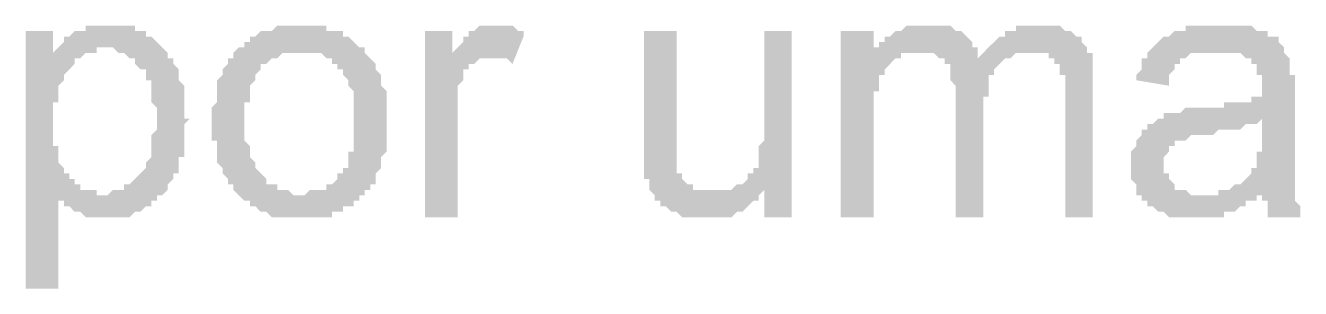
# Model space of a CAD drawing. Header units: millimetres. Extents: x 3949 to 6037, y -1956 to 1273.
# Drawn here: x 4931.43 to 4942.8, y -1666.78 to -1664.44 of the extents above; entities that cross this region are included whole.
import ezdxf

# ---------------------------------------------------------------- set-up
doc = ezdxf.new("R2010")
doc.units = ezdxf.units.MM
doc.layers.add('PADRÃO DE ENTRADA', color=7, linetype='Continuous', lineweight=0)

msp = doc.modelspace()

# ---------------------------------------------------------------- hatches: boundary and pattern name
at = {"layer": 'PADRÃO DE ENTRADA', "transparency": 33554559}
h = msp.add_hatch(color=7, dxfattribs=at)
h.paths.add_polyline_path([(4931.429, -1666.785), (4931.429, -1664.49), (4931.673, -1664.49), (4931.673, -1664.685), (4931.722, -1664.636), (4931.722, -1664.636), (4931.771, -1664.588), (4931.771, -1664.588), (4931.771, -1664.539), (4931.82, -1664.539), (4931.82, -1664.539), (4931.868, -1664.49), (4931.868, -1664.49), (4931.917, -1664.49), (4931.966, -1664.49), (4931.966, -1664.441), (4932.015, -1664.441), (4932.015, -1664.441), (4932.064, -1664.441), (4932.112, -1664.441), (4932.112, -1664.441), (4932.161, -1664.441), (4932.161, -1664.441), (4932.21, -1664.441), (4932.21, -1664.441), (4932.259, -1664.441), (4932.308, -1664.441), (4932.308, -1664.441), (4932.357, -1664.441), (4932.405, -1664.441), (4932.405, -1664.49), (4932.454, -1664.49), (4932.454, -1664.49), (4932.503, -1664.49), (4932.503, -1664.539), (4932.552, -1664.539), (4932.552, -1664.539), (4932.601, -1664.588), (4932.601, -1664.588), (4932.649, -1664.636), (4932.649, -1664.636), (4932.698, -1664.685), (4932.698, -1664.685), (4932.698, -1664.734), (4932.747, -1664.734), (4932.747, -1664.783), (4932.747, -1664.783), (4932.796, -1664.832), (4932.796, -1664.832), (4932.796, -1664.881), (4932.796, -1664.929), (4932.796, -1664.929), (4932.845, -1664.978), (4932.845, -1664.978), (4932.845, -1665.027), (4932.845, -1665.076), (4932.845, -1665.076), (4932.845, -1665.125), (4932.845, -1665.173), (4932.845, -1665.173), (4932.845, -1665.222), (4932.845, -1665.271), (4932.894, -1665.271), (4932.894, -1665.271), (4932.845, -1665.32), (4932.845, -1665.369), (4932.845, -1665.369), (4932.845, -1665.418), (4932.845, -1665.466), (4932.845, -1665.466), (4932.845, -1665.515), (4932.845, -1665.564), (4932.845, -1665.564), (4932.845, -1665.613), (4932.796, -1665.613), (4932.796, -1665.662), (4932.796, -1665.71), (4932.796, -1665.71), (4932.796, -1665.759), (4932.747, -1665.759), (4932.747, -1665.808), (4932.747, -1665.808), (4932.698, -1665.857), (4932.698, -1665.906), (4932.698, -1665.906), (4932.649, -1665.955), (4932.649, -1665.955), (4932.601, -1665.955), (4932.601, -1666.003), (4932.552, -1666.003), (4932.552, -1666.052), (4932.503, -1666.052), (4932.503, -1666.052), (4932.503, -1666.052), (4932.454, -1666.101), (4932.405, -1666.101), (4932.405, -1666.101), (4932.357, -1666.15), (4932.357, -1666.15), (4932.308, -1666.15), (4932.259, -1666.15), (4932.259, -1666.15), (4932.21, -1666.15), (4932.161, -1666.15), (4932.161, -1666.15), (4932.161, -1666.15), (4932.112, -1666.15), (4932.064, -1666.15), (4932.064, -1666.15), (4932.015, -1666.15), (4931.966, -1666.15), (4931.966, -1666.15), (4931.917, -1666.101), (4931.917, -1666.101), (4931.917, -1666.101), (4931.868, -1666.101), (4931.82, -1666.052), (4931.82, -1666.052), (4931.771, -1666.052), (4931.771, -1666.003), (4931.722, -1666.003), (4931.722, -1665.955), (4931.722, -1665.955), (4931.722, -1666.785)], flags=0)
h.paths.add_polyline_path([(4931.673, -1665.32), (4931.673, -1665.369), (4931.673, -1665.369), (4931.673, -1665.418), (4931.673, -1665.466), (4931.673, -1665.515), (4931.722, -1665.515), (4931.722, -1665.564), (4931.722, -1665.564), (4931.722, -1665.613), (4931.722, -1665.662), (4931.722, -1665.662), (4931.771, -1665.71), (4931.771, -1665.71), (4931.771, -1665.759), (4931.82, -1665.759), (4931.82, -1665.759), (4931.82, -1665.808), (4931.868, -1665.808), (4931.868, -1665.857), (4931.917, -1665.857), (4931.917, -1665.906), (4931.966, -1665.906), (4931.966, -1665.906), (4932.015, -1665.906), (4932.064, -1665.906), (4932.064, -1665.955), (4932.112, -1665.955), (4932.112, -1665.955), (4932.161, -1665.955), (4932.21, -1665.906), (4932.21, -1665.906), (4932.259, -1665.906), (4932.259, -1665.906), (4932.308, -1665.906), (4932.308, -1665.857), (4932.357, -1665.857), (4932.357, -1665.857), (4932.405, -1665.808), (4932.405, -1665.808), (4932.454, -1665.759), (4932.454, -1665.759), (4932.503, -1665.71), (4932.503, -1665.71), (4932.503, -1665.71), (4932.503, -1665.662), (4932.552, -1665.613), (4932.552, -1665.613), (4932.552, -1665.564), (4932.552, -1665.564), (4932.552, -1665.515), (4932.552, -1665.466), (4932.552, -1665.466), (4932.552, -1665.418), (4932.601, -1665.369), (4932.601, -1665.32), (4932.601, -1665.32), (4932.601, -1665.271), (4932.601, -1665.222), (4932.601, -1665.222), (4932.601, -1665.173), (4932.552, -1665.125), (4932.552, -1665.125), (4932.552, -1665.076), (4932.552, -1665.027), (4932.552, -1665.027), (4932.552, -1664.978), (4932.552, -1664.929), (4932.503, -1664.929), (4932.503, -1664.881), (4932.503, -1664.881), (4932.503, -1664.832), (4932.454, -1664.832), (4932.454, -1664.832), (4932.405, -1664.783), (4932.405, -1664.783), (4932.405, -1664.734), (4932.357, -1664.734), (4932.308, -1664.685), (4932.308, -1664.685), (4932.259, -1664.685), (4932.259, -1664.685), (4932.21, -1664.636), (4932.21, -1664.636), (4932.161, -1664.636), (4932.161, -1664.636), (4932.112, -1664.636), (4932.064, -1664.636), (4932.064, -1664.685), (4932.015, -1664.685), (4932.015, -1664.685), (4931.966, -1664.685), (4931.966, -1664.685), (4931.917, -1664.734), (4931.868, -1664.734), (4931.868, -1664.783), (4931.868, -1664.783), (4931.82, -1664.832), (4931.82, -1664.832), (4931.771, -1664.881), (4931.771, -1664.881), (4931.771, -1664.929), (4931.771, -1664.929), (4931.722, -1664.978), (4931.722, -1664.978), (4931.722, -1665.027), (4931.722, -1665.027), (4931.722, -1665.076), (4931.722, -1665.125), (4931.673, -1665.125), (4931.673, -1665.173), (4931.673, -1665.222), (4931.673, -1665.271), (4931.673, -1665.271), (4931.673, -1665.32)], flags=0)
h = msp.add_hatch(color=7, dxfattribs=at)
h.paths.add_polyline_path([(4933.089, -1665.32), (4933.089, -1665.271), (4933.089, -1665.222), (4933.089, -1665.173), (4933.089, -1665.173), (4933.138, -1665.125), (4933.138, -1665.076), (4933.138, -1665.027), (4933.138, -1665.027), (4933.138, -1664.978), (4933.138, -1664.978), (4933.138, -1664.929), (4933.187, -1664.881), (4933.187, -1664.881), (4933.187, -1664.832), (4933.187, -1664.832), (4933.235, -1664.783), (4933.235, -1664.783), (4933.235, -1664.734), (4933.284, -1664.734), (4933.284, -1664.685), (4933.284, -1664.685), (4933.333, -1664.636), (4933.333, -1664.636), (4933.333, -1664.636), (4933.382, -1664.636), (4933.382, -1664.588), (4933.431, -1664.588), (4933.431, -1664.539), (4933.479, -1664.539), (4933.479, -1664.539), (4933.528, -1664.49), (4933.528, -1664.49), (4933.577, -1664.49), (4933.577, -1664.49), (4933.626, -1664.49), (4933.675, -1664.441), (4933.675, -1664.441), (4933.724, -1664.441), (4933.772, -1664.441), (4933.772, -1664.441), (4933.821, -1664.441), (4933.87, -1664.441), (4933.87, -1664.441), (4933.87, -1664.441), (4933.919, -1664.441), (4933.968, -1664.441), (4933.968, -1664.441), (4934.016, -1664.441), (4934.065, -1664.441), (4934.065, -1664.441), (4934.114, -1664.441), (4934.114, -1664.49), (4934.163, -1664.49), (4934.212, -1664.49), (4934.212, -1664.49), (4934.261, -1664.49), (4934.261, -1664.539), (4934.309, -1664.539), (4934.309, -1664.539), (4934.358, -1664.588), (4934.358, -1664.588), (4934.407, -1664.636), (4934.407, -1664.636), (4934.456, -1664.636), (4934.456, -1664.685), (4934.456, -1664.685), (4934.505, -1664.734), (4934.505, -1664.734), (4934.553, -1664.783), (4934.553, -1664.783), (4934.553, -1664.832), (4934.553, -1664.832), (4934.602, -1664.881), (4934.602, -1664.881), (4934.602, -1664.929), (4934.602, -1664.978), (4934.602, -1664.978), (4934.651, -1665.027), (4934.651, -1665.027), (4934.651, -1665.076), (4934.651, -1665.125), (4934.651, -1665.125), (4934.651, -1665.173), (4934.651, -1665.222), (4934.651, -1665.271), (4934.651, -1665.271), (4934.651, -1665.32), (4934.651, -1665.369), (4934.651, -1665.369), (4934.651, -1665.418), (4934.651, -1665.466), (4934.651, -1665.515), (4934.651, -1665.515), (4934.651, -1665.564), (4934.651, -1665.564), (4934.602, -1665.613), (4934.602, -1665.662), (4934.602, -1665.662), (4934.602, -1665.71), (4934.602, -1665.71), (4934.553, -1665.759), (4934.553, -1665.759), (4934.553, -1665.759), (4934.553, -1665.808), (4934.553, -1665.857), (4934.505, -1665.857), (4934.505, -1665.906), (4934.456, -1665.906), (4934.456, -1665.955), (4934.456, -1665.955), (4934.407, -1665.955), (4934.407, -1666.003), (4934.358, -1666.003), (4934.358, -1666.052), (4934.309, -1666.052), (4934.261, -1666.052), (4934.261, -1666.101), (4934.212, -1666.101), (4934.212, -1666.101), (4934.163, -1666.101), (4934.163, -1666.15), (4934.114, -1666.15), (4934.065, -1666.15), (4934.065, -1666.15), (4934.016, -1666.15), (4933.968, -1666.15), (4933.968, -1666.15), (4933.919, -1666.15), (4933.87, -1666.15), (4933.87, -1666.15), (4933.87, -1666.15), (4933.821, -1666.15), (4933.772, -1666.15), (4933.724, -1666.15), (4933.724, -1666.15), (4933.675, -1666.15), (4933.675, -1666.15), (4933.626, -1666.15), (4933.577, -1666.101), (4933.577, -1666.101), (4933.528, -1666.101), (4933.528, -1666.101), (4933.479, -1666.052), (4933.479, -1666.052), (4933.431, -1666.052), (4933.431, -1666.003), (4933.382, -1666.003), (4933.382, -1666.003), (4933.333, -1665.955), (4933.333, -1665.955), (4933.284, -1665.906), (4933.284, -1665.906), (4933.284, -1665.857), (4933.235, -1665.857), (4933.235, -1665.808), (4933.235, -1665.808), (4933.187, -1665.759), (4933.187, -1665.759), (4933.187, -1665.71), (4933.187, -1665.71), (4933.138, -1665.662), (4933.138, -1665.662), (4933.138, -1665.613), (4933.138, -1665.564), (4933.138, -1665.564), (4933.138, -1665.515), (4933.138, -1665.466), (4933.089, -1665.466), (4933.089, -1665.418), (4933.089, -1665.369), (4933.089, -1665.369), (4933.089, -1665.32), (4933.089, -1665.32)], flags=0)
h.paths.add_polyline_path([(4933.382, -1665.32), (4933.382, -1665.32), (4933.382, -1665.369), (4933.382, -1665.418), (4933.382, -1665.466), (4933.382, -1665.466), (4933.431, -1665.515), (4933.431, -1665.564), (4933.431, -1665.564), (4933.431, -1665.613), (4933.431, -1665.613), (4933.479, -1665.662), (4933.479, -1665.662), (4933.479, -1665.71), (4933.479, -1665.71), (4933.528, -1665.759), (4933.528, -1665.759), (4933.528, -1665.759), (4933.577, -1665.808), (4933.577, -1665.808), (4933.577, -1665.857), (4933.626, -1665.857), (4933.675, -1665.857), (4933.675, -1665.906), (4933.724, -1665.906), (4933.724, -1665.906), (4933.772, -1665.906), (4933.772, -1665.906), (4933.821, -1665.955), (4933.87, -1665.955), (4933.87, -1665.955), (4933.919, -1665.955), (4933.968, -1665.906), (4933.968, -1665.906), (4934.016, -1665.906), (4934.016, -1665.906), (4934.065, -1665.906), (4934.114, -1665.906), (4934.114, -1665.857), (4934.163, -1665.857), (4934.163, -1665.857), (4934.212, -1665.808), (4934.212, -1665.808), (4934.212, -1665.759), (4934.261, -1665.759), (4934.261, -1665.71), (4934.261, -1665.71), (4934.309, -1665.71), (4934.309, -1665.662), (4934.309, -1665.613), (4934.309, -1665.613), (4934.309, -1665.564), (4934.358, -1665.564), (4934.358, -1665.515), (4934.358, -1665.466), (4934.358, -1665.466), (4934.358, -1665.418), (4934.358, -1665.369), (4934.358, -1665.32), (4934.358, -1665.32), (4934.358, -1665.271), (4934.358, -1665.271), (4934.358, -1665.222), (4934.358, -1665.173), (4934.358, -1665.125), (4934.358, -1665.125), (4934.358, -1665.076), (4934.358, -1665.027), (4934.358, -1665.027), (4934.309, -1664.978), (4934.309, -1664.978), (4934.309, -1664.929), (4934.309, -1664.929), (4934.261, -1664.881), (4934.261, -1664.881), (4934.261, -1664.832), (4934.212, -1664.832), (4934.212, -1664.783), (4934.163, -1664.783), (4934.163, -1664.734), (4934.114, -1664.734), (4934.114, -1664.734), (4934.065, -1664.685), (4934.065, -1664.685), (4934.016, -1664.685), (4934.016, -1664.685), (4933.968, -1664.685), (4933.919, -1664.685), (4933.919, -1664.685), (4933.87, -1664.685), (4933.87, -1664.685), (4933.821, -1664.685), (4933.772, -1664.685), (4933.772, -1664.685), (4933.724, -1664.685), (4933.724, -1664.685), (4933.675, -1664.734), (4933.626, -1664.734), (4933.626, -1664.734), (4933.577, -1664.783), (4933.577, -1664.783), (4933.528, -1664.783), (4933.528, -1664.832), (4933.528, -1664.832), (4933.479, -1664.881), (4933.479, -1664.881), (4933.479, -1664.929), (4933.479, -1664.929), (4933.431, -1664.978), (4933.431, -1664.978), (4933.431, -1665.027), (4933.431, -1665.027), (4933.431, -1665.076), (4933.431, -1665.125), (4933.382, -1665.125), (4933.382, -1665.173), (4933.382, -1665.222), (4933.382, -1665.271), (4933.382, -1665.271), (4933.382, -1665.32)], flags=0)
for points in [[(4934.993, -1666.15), (4934.993, -1664.49), (4935.237, -1664.49), (4935.237, -1664.734), (4935.237, -1664.685), (4935.286, -1664.636), (4935.286, -1664.636), (4935.335, -1664.588), (4935.335, -1664.588), (4935.335, -1664.539), (4935.383, -1664.539), (4935.383, -1664.49), (4935.432, -1664.49), (4935.432, -1664.49), (4935.432, -1664.49), (4935.481, -1664.441), (4935.481, -1664.441), (4935.53, -1664.441), (4935.579, -1664.441), (4935.579, -1664.441), (4935.579, -1664.441), (4935.628, -1664.441), (4935.676, -1664.441), (4935.676, -1664.441), (4935.725, -1664.441), (4935.725, -1664.441), (4935.774, -1664.441), (4935.823, -1664.49), (4935.823, -1664.49), (4935.872, -1664.49), (4935.872, -1664.539), (4935.774, -1664.783), (4935.774, -1664.783), (4935.725, -1664.734), (4935.676, -1664.734), (4935.676, -1664.734), (4935.628, -1664.734), (4935.628, -1664.734), (4935.579, -1664.734), (4935.53, -1664.734), (4935.53, -1664.734), (4935.481, -1664.734), (4935.481, -1664.734), (4935.432, -1664.783), (4935.432, -1664.783), (4935.383, -1664.783), (4935.383, -1664.832), (4935.335, -1664.832), (4935.335, -1664.881), (4935.335, -1664.881), (4935.335, -1664.929), (4935.335, -1664.929), (4935.286, -1664.978), (4935.286, -1664.978), (4935.286, -1665.027), (4935.286, -1665.027), (4935.286, -1665.076), (4935.286, -1665.125), (4935.286, -1665.125), (4935.286, -1665.173), (4935.286, -1665.222), (4935.286, -1665.222), (4935.286, -1665.271), (4935.286, -1666.15)], [(4938.02, -1666.15), (4938.02, -1665.906), (4938.02, -1665.906), (4937.971, -1665.955), (4937.971, -1665.955), (4937.971, -1666.003), (4937.922, -1666.003), (4937.922, -1666.003), (4937.873, -1666.052), (4937.873, -1666.052), (4937.824, -1666.101), (4937.824, -1666.101), (4937.776, -1666.101), (4937.776, -1666.101), (4937.727, -1666.15), (4937.678, -1666.15), (4937.678, -1666.15), (4937.629, -1666.15), (4937.629, -1666.15), (4937.58, -1666.15), (4937.532, -1666.15), (4937.532, -1666.15), (4937.483, -1666.15), (4937.483, -1666.15), (4937.434, -1666.15), (4937.385, -1666.15), (4937.385, -1666.15), (4937.336, -1666.15), (4937.336, -1666.15), (4937.287, -1666.15), (4937.239, -1666.101), (4937.239, -1666.101), (4937.19, -1666.101), (4937.19, -1666.101), (4937.141, -1666.052), (4937.092, -1666.052), (4937.092, -1666.003), (4937.092, -1666.003), (4937.043, -1666.003), (4937.043, -1665.955), (4937.043, -1665.955), (4936.995, -1665.906), (4936.995, -1665.906), (4936.995, -1665.857), (4936.995, -1665.808), (4936.946, -1665.808), (4936.946, -1665.759), (4936.946, -1665.759), (4936.946, -1665.759), (4936.946, -1665.71), (4936.946, -1665.662), (4936.946, -1665.662), (4936.946, -1665.613), (4936.946, -1665.564), (4936.946, -1665.564), (4936.946, -1665.515), (4936.946, -1665.515), (4936.946, -1664.49), (4937.239, -1664.49), (4937.239, -1665.369), (4937.239, -1665.418), (4937.239, -1665.466), (4937.239, -1665.515), (4937.239, -1665.564), (4937.239, -1665.564), (4937.239, -1665.613), (4937.239, -1665.662), (4937.239, -1665.662), (4937.239, -1665.662), (4937.239, -1665.662), (4937.239, -1665.71), (4937.239, -1665.759), (4937.287, -1665.759), (4937.287, -1665.808), (4937.287, -1665.808), (4937.336, -1665.857), (4937.336, -1665.857), (4937.385, -1665.857), (4937.385, -1665.906), (4937.434, -1665.906), (4937.434, -1665.906), (4937.483, -1665.906), (4937.532, -1665.906), (4937.532, -1665.906), (4937.58, -1665.906), (4937.58, -1665.906), (4937.629, -1665.906), (4937.678, -1665.906), (4937.678, -1665.906), (4937.727, -1665.906), (4937.727, -1665.906), (4937.776, -1665.857), (4937.776, -1665.857), (4937.824, -1665.857), (4937.873, -1665.808), (4937.873, -1665.808), (4937.873, -1665.759), (4937.922, -1665.759), (4937.922, -1665.71), (4937.971, -1665.71), (4937.971, -1665.662), (4937.971, -1665.662), (4937.971, -1665.613), (4937.971, -1665.613), (4937.971, -1665.564), (4937.971, -1665.564), (4937.971, -1665.515), (4938.02, -1665.466), (4938.02, -1665.466), (4938.02, -1665.418), (4938.02, -1665.369), (4938.02, -1665.369), (4938.02, -1664.49), (4938.264, -1664.49), (4938.264, -1666.15)], [(4938.703, -1666.15), (4938.703, -1664.49), (4938.996, -1664.49), (4938.996, -1664.685), (4938.996, -1664.685), (4938.996, -1664.636), (4939.045, -1664.636), (4939.045, -1664.588), (4939.094, -1664.588), (4939.094, -1664.539), (4939.143, -1664.539), (4939.143, -1664.539), (4939.191, -1664.49), (4939.191, -1664.49), (4939.191, -1664.49), (4939.24, -1664.49), (4939.289, -1664.441), (4939.289, -1664.441), (4939.338, -1664.441), (4939.338, -1664.441), (4939.387, -1664.441), (4939.436, -1664.441), (4939.436, -1664.441), (4939.484, -1664.441), (4939.533, -1664.441), (4939.533, -1664.441), (4939.582, -1664.441), (4939.631, -1664.441), (4939.631, -1664.441), (4939.68, -1664.441), (4939.728, -1664.49), (4939.728, -1664.49), (4939.777, -1664.49), (4939.777, -1664.49), (4939.777, -1664.49), (4939.826, -1664.539), (4939.826, -1664.539), (4939.875, -1664.588), (4939.875, -1664.588), (4939.875, -1664.636), (4939.924, -1664.636), (4939.924, -1664.685), (4939.924, -1664.685), (4939.924, -1664.734), (4939.973, -1664.685), (4939.973, -1664.685), (4940.021, -1664.636), (4940.021, -1664.636), (4940.07, -1664.588), (4940.07, -1664.588), (4940.119, -1664.539), (4940.119, -1664.539), (4940.168, -1664.539), (4940.168, -1664.49), (4940.217, -1664.49), (4940.217, -1664.49), (4940.265, -1664.49), (4940.265, -1664.441), (4940.314, -1664.441), (4940.363, -1664.441), (4940.363, -1664.441), (4940.412, -1664.441), (4940.412, -1664.441), (4940.461, -1664.441), (4940.51, -1664.441), (4940.51, -1664.441), (4940.558, -1664.441), (4940.607, -1664.441), (4940.607, -1664.441), (4940.656, -1664.441), (4940.705, -1664.49), (4940.705, -1664.49), (4940.754, -1664.49), (4940.754, -1664.49), (4940.803, -1664.539), (4940.803, -1664.539), (4940.851, -1664.539), (4940.851, -1664.588), (4940.851, -1664.588), (4940.851, -1664.588), (4940.9, -1664.636), (4940.9, -1664.636), (4940.9, -1664.685), (4940.949, -1664.685), (4940.949, -1664.734), (4940.949, -1664.783), (4940.949, -1664.783), (4940.949, -1664.832), (4940.949, -1664.881), (4940.949, -1664.881), (4940.949, -1664.929), (4940.949, -1664.978), (4940.949, -1664.978), (4940.949, -1666.15), (4940.705, -1666.15), (4940.705, -1665.076), (4940.705, -1665.027), (4940.705, -1664.978), (4940.705, -1664.978), (4940.705, -1664.929), (4940.705, -1664.881), (4940.656, -1664.881), (4940.656, -1664.832), (4940.656, -1664.832), (4940.656, -1664.832), (4940.656, -1664.783), (4940.607, -1664.783), (4940.607, -1664.734), (4940.558, -1664.734), (4940.558, -1664.734), (4940.558, -1664.685), (4940.51, -1664.685), (4940.461, -1664.685), (4940.461, -1664.685), (4940.412, -1664.685), (4940.412, -1664.685), (4940.363, -1664.685), (4940.314, -1664.685), (4940.314, -1664.685), (4940.265, -1664.685), (4940.265, -1664.685), (4940.217, -1664.734), (4940.168, -1664.734), (4940.168, -1664.734), (4940.119, -1664.783), (4940.119, -1664.783), (4940.119, -1664.783), (4940.07, -1664.832), (4940.07, -1664.832), (4940.07, -1664.832), (4940.07, -1664.881), (4940.021, -1664.881), (4940.021, -1664.929), (4940.021, -1664.978), (4940.021, -1664.978), (4940.021, -1665.027), (4940.021, -1665.076), (4939.973, -1665.076), (4939.973, -1665.125), (4939.973, -1665.173), (4939.973, -1666.15), (4939.728, -1666.15), (4939.728, -1665.027), (4939.728, -1665.027), (4939.728, -1664.978), (4939.68, -1664.929), (4939.68, -1664.929), (4939.68, -1664.881), (4939.68, -1664.832), (4939.68, -1664.832), (4939.68, -1664.783), (4939.631, -1664.783), (4939.631, -1664.783), (4939.631, -1664.734), (4939.582, -1664.734), (4939.582, -1664.734), (4939.533, -1664.685), (4939.533, -1664.685), (4939.484, -1664.685), (4939.484, -1664.685), (4939.436, -1664.685), (4939.436, -1664.685), (4939.387, -1664.685), (4939.338, -1664.685), (4939.338, -1664.685), (4939.289, -1664.685), (4939.24, -1664.685), (4939.24, -1664.734), (4939.191, -1664.734), (4939.191, -1664.734), (4939.191, -1664.734), (4939.143, -1664.783), (4939.143, -1664.783), (4939.094, -1664.832), (4939.094, -1664.832), (4939.094, -1664.881), (4939.045, -1664.881), (4939.045, -1664.929), (4939.045, -1664.929), (4939.045, -1664.978), (4939.045, -1664.978), (4939.045, -1665.027), (4938.996, -1665.027), (4938.996, -1665.076), (4938.996, -1665.125), (4938.996, -1665.173), (4938.996, -1665.173), (4938.996, -1665.222), (4938.996, -1665.271), (4938.996, -1665.271), (4938.996, -1666.15)]]:
    msp.add_hatch(color=7, dxfattribs=at).paths.add_polyline_path(points)
h = msp.add_hatch(color=7, dxfattribs=at)
h.paths.add_polyline_path([(4942.462, -1665.906), (4942.462, -1665.955), (4942.414, -1665.955), (4942.414, -1666.003), (4942.365, -1666.003), (4942.316, -1666.003), (4942.316, -1666.052), (4942.267, -1666.052), (4942.267, -1666.052), (4942.218, -1666.101), (4942.218, -1666.101), (4942.169, -1666.101), (4942.169, -1666.101), (4942.121, -1666.101), (4942.121, -1666.15), (4942.072, -1666.15), (4942.072, -1666.15), (4942.023, -1666.15), (4941.974, -1666.15), (4941.974, -1666.15), (4941.925, -1666.15), (4941.877, -1666.15), (4941.877, -1666.15), (4941.828, -1666.15), (4941.779, -1666.15), (4941.73, -1666.15), (4941.73, -1666.15), (4941.681, -1666.15), (4941.632, -1666.15), (4941.632, -1666.15), (4941.584, -1666.101), (4941.584, -1666.101), (4941.535, -1666.101), (4941.535, -1666.101), (4941.486, -1666.052), (4941.486, -1666.052), (4941.437, -1666.052), (4941.437, -1666.052), (4941.437, -1666.003), (4941.388, -1666.003), (4941.388, -1665.955), (4941.34, -1665.955), (4941.34, -1665.906), (4941.34, -1665.906), (4941.34, -1665.857), (4941.291, -1665.808), (4941.291, -1665.808), (4941.291, -1665.759), (4941.291, -1665.71), (4941.291, -1665.71), (4941.291, -1665.71), (4941.291, -1665.662), (4941.291, -1665.613), (4941.291, -1665.613), (4941.291, -1665.564), (4941.34, -1665.515), (4941.34, -1665.515), (4941.34, -1665.466), (4941.34, -1665.466), (4941.388, -1665.418), (4941.388, -1665.418), (4941.388, -1665.369), (4941.437, -1665.369), (4941.437, -1665.32), (4941.486, -1665.32), (4941.486, -1665.32), (4941.535, -1665.271), (4941.535, -1665.271), (4941.584, -1665.271), (4941.584, -1665.222), (4941.632, -1665.222), (4941.681, -1665.222), (4941.681, -1665.222), (4941.73, -1665.222), (4941.73, -1665.222), (4941.779, -1665.173), (4941.828, -1665.173), (4941.828, -1665.173), (4941.877, -1665.173), (4941.925, -1665.173), (4941.925, -1665.173), (4941.974, -1665.173), (4942.023, -1665.173), (4942.072, -1665.173), (4942.121, -1665.173), (4942.121, -1665.125), (4942.169, -1665.125), (4942.218, -1665.125), (4942.267, -1665.125), (4942.267, -1665.125), (4942.316, -1665.125), (4942.316, -1665.125), (4942.365, -1665.125), (4942.365, -1665.076), (4942.414, -1665.076), (4942.414, -1665.076), (4942.462, -1665.076), (4942.462, -1665.027), (4942.462, -1665.027), (4942.462, -1664.978), (4942.462, -1664.978), (4942.462, -1664.929), (4942.462, -1664.881), (4942.414, -1664.881), (4942.414, -1664.832), (4942.414, -1664.832), (4942.414, -1664.783), (4942.365, -1664.783), (4942.365, -1664.783), (4942.365, -1664.734), (4942.316, -1664.734), (4942.316, -1664.734), (4942.267, -1664.685), (4942.267, -1664.685), (4942.218, -1664.685), (4942.169, -1664.685), (4942.169, -1664.685), (4942.121, -1664.685), (4942.072, -1664.685), (4942.072, -1664.685), (4942.023, -1664.685), (4941.974, -1664.685), (4941.925, -1664.685), (4941.925, -1664.685), (4941.877, -1664.685), (4941.828, -1664.685), (4941.828, -1664.685), (4941.779, -1664.734), (4941.779, -1664.734), (4941.779, -1664.734), (4941.73, -1664.734), (4941.73, -1664.783), (4941.681, -1664.783), (4941.681, -1664.832), (4941.681, -1664.832), (4941.632, -1664.881), (4941.632, -1664.881), (4941.632, -1664.929), (4941.632, -1664.978), (4941.632, -1664.978), (4941.34, -1664.929), (4941.34, -1664.929), (4941.34, -1664.881), (4941.388, -1664.832), (4941.388, -1664.832), (4941.388, -1664.783), (4941.388, -1664.734), (4941.437, -1664.734), (4941.437, -1664.685), (4941.437, -1664.685), (4941.486, -1664.636), (4941.486, -1664.636), (4941.486, -1664.636), (4941.535, -1664.588), (4941.535, -1664.588), (4941.584, -1664.539), (4941.584, -1664.539), (4941.632, -1664.539), (4941.681, -1664.49), (4941.681, -1664.49), (4941.73, -1664.49), (4941.73, -1664.49), (4941.779, -1664.49), (4941.779, -1664.441), (4941.828, -1664.441), (4941.877, -1664.441), (4941.877, -1664.441), (4941.925, -1664.441), (4941.974, -1664.441), (4941.974, -1664.441), (4942.023, -1664.441), (4942.072, -1664.441), (4942.072, -1664.441), (4942.121, -1664.441), (4942.169, -1664.441), (4942.218, -1664.441), (4942.218, -1664.441), (4942.267, -1664.441), (4942.316, -1664.441), (4942.316, -1664.441), (4942.365, -1664.441), (4942.365, -1664.441), (4942.414, -1664.49), (4942.414, -1664.49), (4942.462, -1664.49), (4942.511, -1664.49), (4942.511, -1664.539), (4942.56, -1664.539), (4942.609, -1664.539), (4942.609, -1664.588), (4942.609, -1664.588), (4942.609, -1664.588), (4942.658, -1664.636), (4942.658, -1664.636), (4942.658, -1664.685), (4942.707, -1664.734), (4942.707, -1664.734), (4942.707, -1664.783), (4942.707, -1664.783), (4942.707, -1664.832), (4942.707, -1664.832), (4942.707, -1664.881), (4942.755, -1664.881), (4942.755, -1664.929), (4942.755, -1664.978), (4942.755, -1665.027), (4942.755, -1665.076), (4942.755, -1665.076), (4942.755, -1665.418), (4942.755, -1665.466), (4942.755, -1665.515), (4942.755, -1665.564), (4942.755, -1665.613), (4942.755, -1665.662), (4942.755, -1665.71), (4942.755, -1665.71), (4942.755, -1665.759), (4942.755, -1665.808), (4942.755, -1665.808), (4942.755, -1665.857), (4942.755, -1665.857), (4942.755, -1665.906), (4942.755, -1665.906), (4942.755, -1665.906), (4942.755, -1665.906), (4942.755, -1665.955), (4942.755, -1666.003), (4942.755, -1666.003), (4942.804, -1666.052), (4942.804, -1666.101), (4942.804, -1666.101), (4942.804, -1666.15), (4942.511, -1666.15), (4942.511, -1666.101), (4942.511, -1666.052), (4942.511, -1666.052), (4942.511, -1666.003), (4942.462, -1666.003), (4942.462, -1665.955), (4942.462, -1665.906)], flags=0)
h.paths.add_polyline_path([(4942.462, -1665.271), (4942.414, -1665.32), (4942.414, -1665.32), (4942.365, -1665.32), (4942.365, -1665.32), (4942.316, -1665.32), (4942.316, -1665.32), (4942.267, -1665.369), (4942.218, -1665.369), (4942.218, -1665.369), (4942.169, -1665.369), (4942.121, -1665.369), (4942.121, -1665.369), (4942.072, -1665.369), (4942.023, -1665.418), (4941.974, -1665.418), (4941.925, -1665.418), (4941.925, -1665.418), (4941.877, -1665.418), (4941.828, -1665.418), (4941.828, -1665.418), (4941.779, -1665.466), (4941.779, -1665.466), (4941.73, -1665.466), (4941.73, -1665.466), (4941.681, -1665.466), (4941.681, -1665.515), (4941.632, -1665.515), (4941.632, -1665.564), (4941.632, -1665.564), (4941.584, -1665.613), (4941.584, -1665.613), (4941.584, -1665.662), (4941.584, -1665.662), (4941.584, -1665.71), (4941.584, -1665.759), (4941.632, -1665.759), (4941.632, -1665.808), (4941.632, -1665.808), (4941.681, -1665.857), (4941.681, -1665.857), (4941.681, -1665.906), (4941.73, -1665.906), (4941.73, -1665.906), (4941.779, -1665.906), (4941.828, -1665.955), (4941.828, -1665.955), (4941.877, -1665.955), (4941.925, -1665.955), (4941.925, -1665.955), (4941.974, -1665.955), (4941.974, -1665.955), (4942.023, -1665.955), (4942.072, -1665.955), (4942.072, -1665.906), (4942.121, -1665.906), (4942.169, -1665.906), (4942.169, -1665.906), (4942.218, -1665.857), (4942.218, -1665.857), (4942.267, -1665.857), (4942.267, -1665.857), (4942.316, -1665.808), (4942.316, -1665.808), (4942.365, -1665.759), (4942.365, -1665.759), (4942.365, -1665.71), (4942.414, -1665.71), (4942.414, -1665.662), (4942.414, -1665.662), (4942.414, -1665.613), (4942.414, -1665.613), (4942.414, -1665.564), (4942.462, -1665.564), (4942.462, -1665.515), (4942.462, -1665.466), (4942.462, -1665.418), (4942.462, -1665.418), (4942.462, -1665.418)], flags=0)

doc.saveas('drawing.dxf')
